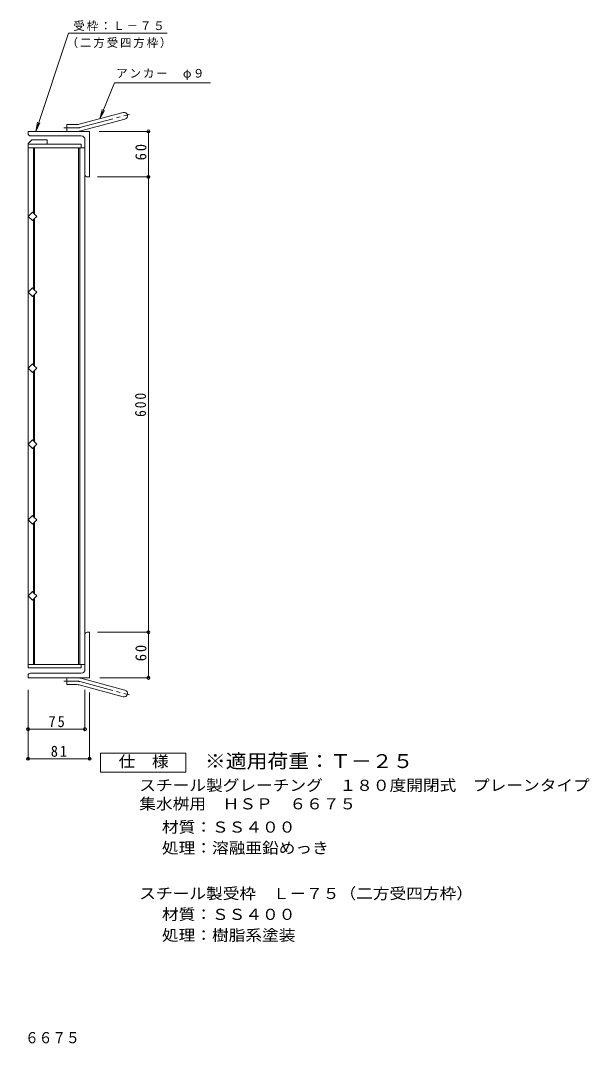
# Model space of a CAD drawing. Units: millimetres, scale not verified. Extents: x -871 to 866, y -688 to 662.
# Drawn here: x 116 to 866, y -688 to 662 of the extents above; entities that cross this region are included whole.
import ezdxf
from ezdxf.enums import TextEntityAlignment as Align

# ---------------------------------------------------------------- set-up
doc = ezdxf.new("R2010")
doc.units = ezdxf.units.MM
doc.header["$LTSCALE"] = 5
doc.header["$PDMODE"] = 32
doc.header["$PDSIZE"] = 4
doc.linetypes.add('CHAIN2', pattern=[12, 9, -1, 1, -1])
for name, color, linetype, lineweight in [('B-1', 2, 'Continuous', 9), ('B-2', 3, 'Continuous', 9), ('B-4', 7, 'Continuous', 9), ('B-5', 7, 'Continuous', 9), ('F-4_F-4ﾚｲﾔ', 2, 'Continuous', 9)]:
    doc.layers.add(name, color=color, linetype=linetype, lineweight=lineweight)
doc.layers.add('F-5_F-5ﾚｲﾔ', color=2, linetype='Continuous')
doc.styles.add('ＭＳ ゴシック', font='')
doc.styles.get('ＭＳ ゴシック').set_extended_font_data('MS Gothic')

msp = doc.modelspace()

# ---------------------------------------------------------------- linework, layer by layer
at = {"layer": 'B-1'}
for p, q in [((193.142, 524.915), (251.333, 540.507)), ((195.472, 516.222), (253.663, 531.814)), ((206.998, 515.608), (125.998, 515.608)), ((125.998, 512.608), (125.998, 515.608)), ((176.998, 515.608), (176.998, 524.608)), ((190.813, 524.608), (176.998, 524.608)), ((206.998, 515.608), (206.998, 455.608)), ((128.998, 509.608), (195.998, 509.608)), ((200.998, 458.608), (200.998, 504.608)), ((203.998, 455.608), (206.998, 455.608)), ((200.998, -147.392), (200.998, -193.392)), ((203.998, -144.392), (206.998, -144.392)), ((206.998, -204.392), (206.998, -144.392)), ((125.998, -201.392), (125.998, -204.392)), ((128.998, -198.392), (195.998, -198.392)), ((206.998, -204.392), (125.998, -204.392)), ((176.998, -204.392), (176.998, -213.392)), ((190.813, -213.392), (176.998, -213.392)), ((193.142, -213.698), (251.333, -229.291)), ((195.472, -205.005), (253.663, -220.597))]:
    msp.add_line(p, q, dxfattribs=at)
at = {"layer": 'B-1', "linetype": 'CHAIN2'}
for p, q in [((194.307, 520.568), (259.474, 538.03)), ((190.813, 520.108), (173.193, 520.108)), ((190.813, -208.892), (173.193, -208.892)), ((194.307, -209.352), (259.474, -226.813))]:
    msp.add_line(p, q, dxfattribs=at)
at = {"layer": 'B-1'}
for centre, radius, start, end in [((252.498, 536.161), 4.5, 285.00014, 104.99991), ((190.813, 533.609), 9, 270, 285.00002), ((190.813, 533.609), 18, 270, 285), ((128.998, 512.608), 3, 180, 270), ((195.998, 504.608), 5, 0, 90), ((203.998, 458.608), 3, 180, 270), ((203.998, -147.392), 3, 90, 180), ((128.998, -201.392), 3, 90, 180), ((195.998, -193.392), 5, 270, 0), ((190.813, -222.392), 18, 75, 90), ((190.813, -222.392), 9, 74.99998, 90), ((252.498, -224.944), 4.5, 255.00009, 74.99986)]:
    msp.add_arc(centre, radius, start, end, dxfattribs=at)
at = {"layer": 'B-1', "linetype": 'CHAIN2'}
for centre, start, end in [((190.813, 533.608), 270, 284.99995), ((190.813, -222.392), 75.00005, 90)]:
    msp.add_arc(centre, 13.5, start, end, dxfattribs=at)
at = {"layer": 'B-2'}
for p, q in [((125.998, 499.608), (130.998, 504.608)), ((125.998, 499.608), (125.998, 498.608)), ((130.998, 504.608), (150.998, 504.608)), ((150.998, 498.608), (150.998, 504.608)), ((125.998, 498.608), (195.998, 498.608)), ((125.998, 498.608), (125.998, -191.392)), ((125.998, 494.108), (200.998, 494.108)), ((132.998, 494.108), (132.998, 407.922)), ((134.498, 494.108), (134.498, 406.422)), ((192.498, 494.108), (192.498, -186.892)), ((193.998, 494.108), (193.998, -186.892)), ((195.998, 498.608), (195.998, 494.108)), ((200.998, 494.108), (200.998, -186.892)), ((132.998, 399.294), (132.998, 307.922)), ((134.498, 400.794), (134.498, 306.422)), ((132.998, 299.295), (132.998, 207.922)), ((134.498, 300.795), (134.498, 206.422)), ((132.998, 199.295), (132.998, 107.922)), ((134.498, 200.795), (134.498, 106.422)), ((132.998, 99.294), (132.998, 7.922)), ((134.498, 100.795), (134.498, 6.422)), ((134.498, 0.795), (134.498, -93.578)), ((132.998, -0.705), (132.998, -92.078)), ((132.998, -100.705), (132.998, -186.892)), ((134.498, -99.205), (134.498, -186.892)), ((125.998, -186.892), (200.998, -186.892)), ((195.998, -191.392), (195.998, -186.892)), ((125.998, -191.392), (195.998, -191.392))]:
    msp.add_line(p, q, dxfattribs=at)
for points in [[(131.655, 397.951), (125.998, 403.608), (131.655, 409.265), (137.312, 403.608)], [(137.312, 403.608), (133.68, 399.977), (131.655, 397.951)]]:
    msp.add_lwpolyline(points, dxfattribs=at)
for points in [[(131.655, 309.265), (125.998, 303.609), (131.655, 297.952), (137.312, 303.609), (133.68, 307.24)], [(131.655, 209.265), (125.998, 203.608), (131.655, 197.952), (137.312, 203.608), (133.68, 207.24)], [(131.655, 109.265), (125.998, 103.608), (131.655, 97.952), (137.312, 103.608), (133.68, 107.24)], [(131.655, 9.265), (125.998, 3.609), (131.655, -2.048), (137.312, 3.609), (133.68, 7.24)], [(131.655, -90.735), (125.998, -96.392), (131.655, -102.048), (137.312, -96.392), (133.68, -92.76)]]:
    msp.add_lwpolyline(points, close=True, dxfattribs=at)
at = {"layer": 'B-4'}
for p, q in [((219.473, 515.608), (286.147, 515.608)), ((284.647, 455.608), (284.647, 515.608)), ((217.38, 455.608), (286.147, 455.608)), ((284.647, -204.392), (284.647, -144.392)), ((220.641, -204.392), (286.147, -204.392)), ((125.998, -220.383), (125.998, -312.617)), ((200.998, -220.383), (200.998, -273.543)), ((206.998, -223.709), (206.998, -312.617)), ((125.998, -272.043), (200.998, -272.043)), ((125.998, -311.117), (206.998, -311.117))]:
    msp.add_line(p, q, dxfattribs=at)
msp.add_lwpolyline([(217.38, -144.392), (284.647, -144.392), (284.647, 455.608)], dxfattribs=at)
for p in [(284.647, 515.608), (284.647, 455.608), (284.647, -144.392), (284.647, -204.392), (125.998, -272.043), (200.998, -272.043), (125.998, -311.117), (206.998, -311.117)]:
    msp.add_point(p, dxfattribs=at)
at = {"layer": 'B-5'}
for p, q in [((179.135, 644.925), (136.154, 515.608)), ((179.135, 644.925), (309.42, 644.925)), ((240.002, 579.377), (220.78, 532.215)), ((240.002, 579.377), (366.566, 579.377)), ((220.78, 532.215), (223.835, 544.336)), ((220.78, 532.215), (226.868, 543.133)), ((136.153, 515.608), (138.514, 527.883)), ((136.153, 515.608), (141.611, 526.854))]:
    msp.add_line(p, q, dxfattribs=at)
at = {"layer": 'F-4_F-4ﾚｲﾔ'}
msp.add_lwpolyline([(221.517, -328.794), (221.517, -303.793), (334.016, -303.793), (334.016, -328.794)], close=True, dxfattribs=at)

# ---------------------------------------------------------------- texts
at = {"layer": 'B-4', "color": 2, "char_height": 14.66, "attachment_point": 7, "rotation": 90, "style": 'ＭＳ ゴシック'}
for s, insert in [('\\T1.27;\\W0.95;60', (282.147, 477.483)), ('\\T1.27;\\W0.9;600', (281.647, 139.358)), ('\\T1.27;\\W0.95;60', (282.147, -182.517))]:
    msp.add_mtext(s, dxfattribs=dict(at, insert=insert))
at = {"layer": 'B-4', "color": 2, "char_height": 14.66, "attachment_point": 7, "style": 'ＭＳ ゴシック'}
for s, insert in [('\\T1.27;\\W0.95;75', (152.873, -269.543)), ('\\T1.27;\\W0.95;81', (155.873, -308.617))]:
    msp.add_mtext(s, dxfattribs=dict(at, insert=insert))
at = {"layer": 'B-5', "char_height": 11, "attachment_point": 7, "style": 'ＭＳ ゴシック'}
for s, insert in [('\\T1.17;受枠：Ｌ－７５', (185.686, 647.852)), ('\\T1.17;（二方受四方枠）', (176.936, 625.404)), ('\\T1.17;アンカー\u3000φ９', (242.261, 583.507))]:
    msp.add_mtext(s, dxfattribs=dict(at, insert=insert))
at = {"layer": 'F-4_F-4ﾚｲﾔ', "style": 'ＭＳ ゴシック', "width": 1.1}
for s, p in [('仕\u3000様', (245.266, -326.294)), ('スチール製グレーチング\u3000１８０度開閉式\u3000プレーンタイプ', (272.561, -357.754)), ('集水桝用\u3000ＨＳＰ\u3000６６７５', (272.561, -382.127)), ('材質：ＳＳ４００', (302.417, -412.779)), ('処理：溶融亜鉛めっき', (302.417, -440.279)), ('スチール製受枠\u3000Ｌ－７５（二方受四方枠）', (272.562, -500.28)), ('材質：ＳＳ４００', (302.417, -527.78)), ('処理：樹脂系塗装', (302.417, -555.28))]:
    msp.add_text(s, height=14.66, dxfattribs=at).set_placement(p, align=Align.BOTTOM_LEFT)
at = {"layer": 'F-5_F-5ﾚｲﾔ', "color": 3, "style": 'ＭＳ ゴシック', "width": 1.1}
msp.add_text('※適用荷重：Ｔ－２５', height=18.33, dxfattribs=at).set_placement((359.016, -328.794), align=Align.BOTTOM_LEFT)
at = {"layer": 'F-5_F-5ﾚｲﾔ', "style": 'ＭＳ ゴシック', "width": 0.9}
msp.add_text('集水桝用\u3000ＨＳＰ\u3000６６７５', height=14.66, dxfattribs=at).set_placement((-39.905, -690.26), align=Align.BOTTOM_LEFT)

doc.saveas('drawing.dxf')
